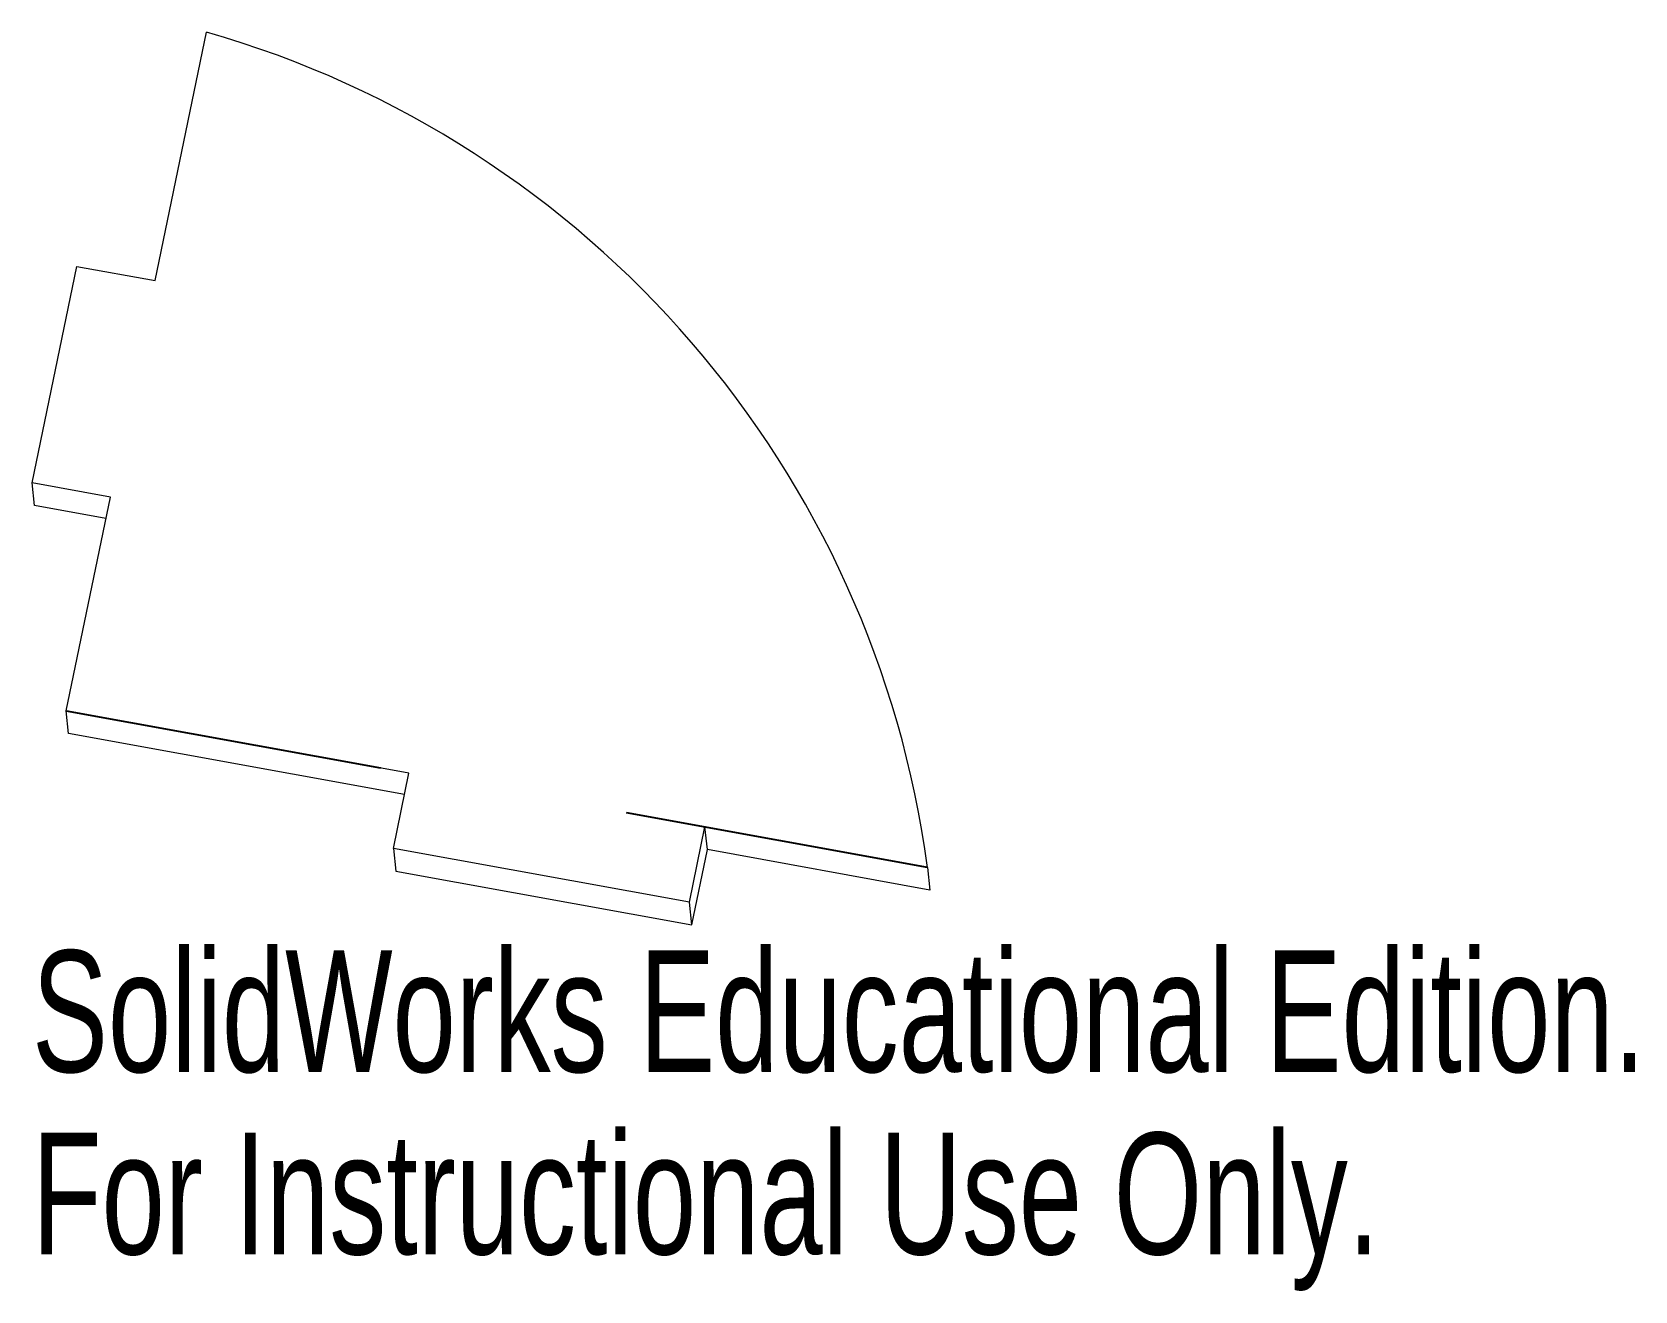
# Model space of a CAD drawing. Header units: millimetres. Extents: x -35.7 to 28, y -15.9 to 34.1.
import ezdxf

# ---------------------------------------------------------------- set-up
doc = ezdxf.new("R2010")
doc.units = ezdxf.units.MM
doc.linetypes.add('CENTERX2', pattern=[20.32, 12.7, -2.54, 2.54, -2.54])
doc.styles.add('SLDTEXTSTYLE0', font='TXT', dxfattribs={"width": 0.7})

msp = doc.modelspace()

# ---------------------------------------------------------------- linework, layer by layer
at = {"color": 7, "linetype": 'Continuous', "lineweight": 15}
for p, q in [((-30.8, 24.241), (-28.758, 34.125)), ((-35.693, 16.194), (-33.913, 24.807)), ((-33.913, 24.807), (-30.8, 24.241)), ((-32.58, 15.628), (-35.693, 16.194)), ((-35.596, 15.295), (-35.693, 16.194)), ((-32.756, 14.778), (-35.596, 15.295)), ((-34.337, 7.128), (-32.58, 15.628)), ((-20.709, 4.649), (-34.337, 7.128)), ((-34.24, 6.229), (-34.337, 7.128)), ((-20.885, 3.799), (-34.24, 6.229)), ((-21.328, 1.657), (-20.709, 4.649)), ((-9.563, -0.483), (-8.945, 2.509)), ((-0.097, 0.899), (-8.945, 2.509)), ((-8.848, 1.61), (-8.945, 2.509)), ((-9.563, -0.483), (-21.328, 1.657)), ((-21.328, 1.657), (-21.231, 0.758)), ((-9.466, -1.382), (-8.848, 1.61)), ((0, 0), (-8.848, 1.61)), ((-21.231, 0.758), (-9.466, -1.382)), ((-0.097, 0.899), (0, 0)), ((-9.466, -1.382), (-9.563, -0.483))]:
    msp.add_line(p, q, dxfattribs=at)
at = {"color": 7, "linetype": 'CENTERX2'}
for p, q in [((-34.337, 7.128), (-20.709, 4.649)), ((-0.097, 0.899), (-12.058, 3.075))]:
    msp.add_line(p, q, dxfattribs=at)
at = {"color": 7, "linetype": 'Continuous', "lineweight": 15}
msp.add_arc((-39.843, -4.411), 40.099, 7.61003, 73.95194, dxfattribs=at)

# ---------------------------------------------------------------- texts
at = {"color": 7, "linetype": 'Continuous', "char_height": 4.83362, "attachment_point": 1, "style": 'SLDTEXTSTYLE0'}
for s, insert in [('SolidWorks Educational Edition.', (-35.693, -2.402)), ('For Instructional Use Only.', (-35.693, -9.652))]:
    msp.add_mtext(s, dxfattribs=dict(at, insert=insert))

doc.saveas('drawing.dxf')
